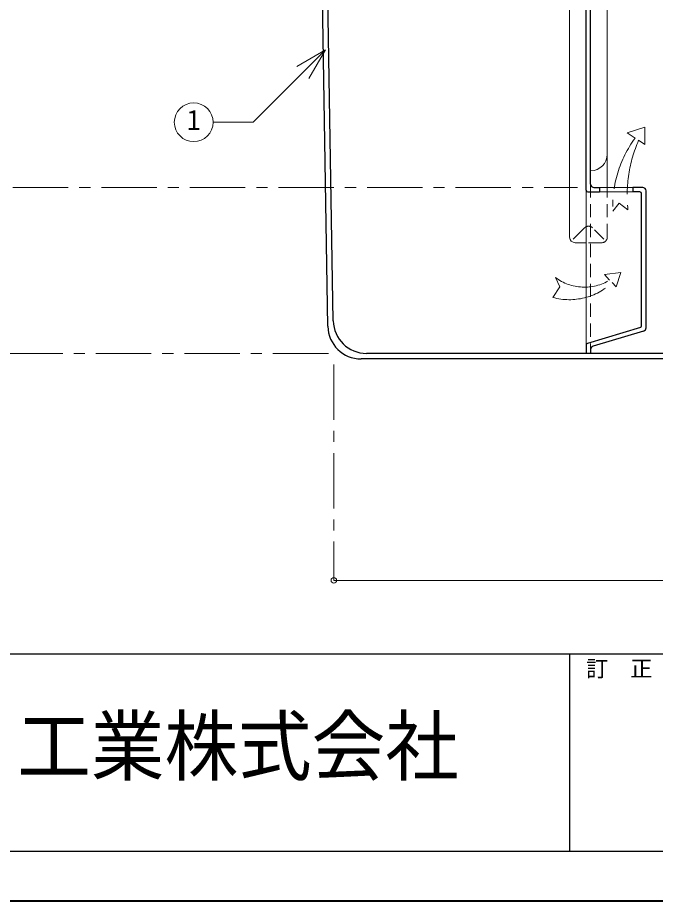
# Model space of a CAD drawing. Units: millimetres at full size, sheet at 1:10; details may follow other scales. Extents: x -2101 to 1949, y -1404 to 1406.
# Drawn here: x -1701 to -1125, y -1404 to -606 of the extents above; entities that cross this region are included whole.
import ezdxf
from ezdxf.enums import TextEntityAlignment as Align

# ---------------------------------------------------------------- set-up
doc = ezdxf.new("R2010")
doc.units = ezdxf.units.MM
doc.header["$LTSCALE"] = 10
doc.header["$PDMODE"] = 32
doc.header["$PDSIZE"] = 5
for name, pattern in [('CHAIN1', [8, 5, -1, 1, -1]), ('DASHED1', [1.8, 1.2, -0.6]), ('DOUBLE_CHAIN1', [8.8, 5, -1, 0.6, -0.6, 0.6, -1])]:
    doc.linetypes.add(name, pattern=pattern)
doc.layers.add('0-0____1', color=7, linetype='Continuous', lineweight=18)
doc.styles.add('ＭＳ ゴシック', font='')
doc.styles.get('ＭＳ ゴシック').set_extended_font_data('MS Gothic')

msp = doc.modelspace()

# ---------------------------------------------------------------- linework, layer by layer
at = {"layer": '0-0____1', "color": 5, "lineweight": 25}
for p, q in [((-1187.6, -761.38), (-1187.6, -260.38)), ((-1183.6, -755.88), (-1183.6, -265.88)), ((-1416.09, -879.38), (-1425.44, -318.7)), ((-1421.01, -884.38), (-1428.94, -408.88)), ((-1186.1, -762.88), (-1175.6, -762.88)), ((-1145.6, -758.88), (-1145.6, -762.88)), ((-1136.6, -758.88), (-1145.6, -758.88)), ((-1139.1, -762.88), (-1145.6, -762.88)), ((-1137.6, -883.97), (-1137.6, -764.38)), ((-1133.6, -885.83), (-1133.6, -761.88)), ((-1138.67, -885.4), (-1186.53, -899.76)), ((-1135.74, -888.7), (-1181.46, -902.42)), ((-1187.6, -901.2), (-1187.6, -908.88)), ((-465.11, -908.88), (-1386.1, -908.88)), ((-1183.6, -905.29), (-1183.6, -908.88)), ((-460.19, -913.88), (-1391.02, -913.88))]:
    msp.add_line(p, q, dxfattribs=at)
at = {"layer": '0-0____1'}
for p, q in [((-1168.6, -728.88), (-1168.6, -262.88)), ((-1423.16, -634.61), (-1449.15, -649.61)), ((-1423.16, -634.61), (-1438.16, -660.59)), ((-1187.6, -901.2), (-1187.6, -761.38)), ((-1175.6, -758.88), (-1145.6, -758.88)), ((-1175.6, -762.88), (-1145.6, -762.88))]:
    msp.add_line(p, q, dxfattribs=at)
at = {"layer": '0-0____1', "color": 4, "lineweight": 9}
for p, q in [((-1202.6, -803.88), (-1202.6, -308.88)), ((-1168.6, -758.88), (-1168.6, -728.88)), ((-1199.4, -805.69), (-1189.11, -795.32)), ((-1197.6, -808.88), (-1187.6, -808.88)), ((-1415.6, -1113.88), (-435.6, -1113.88))]:
    msp.add_line(p, q, dxfattribs=at)
at = {"layer": '0-0____1', "color": 4, "linetype": 'DOUBLE_CHAIN1', "lineweight": 9}
for p, q in [((-1134.66, -704.34), (-1150.76, -709.71)), ((-1143.47, -714.46), (-1150.76, -709.71)), ((-1163.53, -780.41), (-1157.71, -773.25)), ((-1149.93, -779.03), (-1157.71, -773.25)), ((-1171.13, -837.68), (-1156.27, -835.83)), ((-1166.47, -842.58), (-1171.13, -837.68)), ((-1215.48, -840.25), (-1211.48, -848.83)), ((-1217.81, -858.34), (-1211.48, -848.83))]:
    msp.add_line(p, q, dxfattribs=at)
at = {"layer": '0-0____1', "color": 4, "linetype": 'DASHED1', "lineweight": 9}
for p, q in [((-1183.6, -755.88), (-1183.6, -905.29)), ((-1168.6, -803.88), (-1168.6, -758.88)), ((-1171.81, -805.69), (-1182.09, -795.32)), ((-1173.6, -808.88), (-1187.6, -808.88))]:
    msp.add_line(p, q, dxfattribs=at)
at = {"layer": '0-0____1', "color": 4, "linetype": 'CHAIN1', "lineweight": 9}
for p, q in [((-1785.6, -758.88), (-1195.6, -758.88)), ((-1420.6, -908.88), (-1785.6, -908.88)), ((-1415.6, -918.88), (-1415.6, -1113.88))]:
    msp.add_line(p, q, dxfattribs=at)
at = {"layer": '0-0____1', "color": 6, "lineweight": 25}
for p, q in [((-2055.6, -1180.31), (1904.4, -1180.31)), ((-1202.75, -1180.31), (-1202.75, -1358.88)), ((1904.4, -1358.88), (-2055.6, -1358.88))]:
    msp.add_line(p, q, dxfattribs=at)
at = {"layer": '0-0____1', "color": 1, "lineweight": 40}
msp.add_line((1949.4, -1403.88), (-2100.6, -1403.88), dxfattribs=at)
at = {"layer": '0-0____1'}
msp.add_lwpolyline([(-1423.16, -634.61), (-1488.59, -700.04), (-1524.74, -700.04)], dxfattribs=at)
at = {"layer": '0-0____1', "color": 4, "linetype": 'DOUBLE_CHAIN1', "lineweight": 9}
for points in [[(-1140.24, -716.31), (-1134.65, -719.96), (-1134.66, -704.34)], [(-1164.13, -844.92), (-1160.71, -848.83), (-1156.27, -835.83)]]:
    msp.add_lwpolyline(points, dxfattribs=at)
at = {"layer": '0-0____1', "color": 5, "lineweight": 25}
msp.add_lwpolyline([(-1180.6, -758.88), (-1175.6, -758.88), (-1175.6, -762.88)], dxfattribs=at)
at = {"layer": '0-0____1'}
msp.add_circle((-1542.24, -700.04), 17.5, dxfattribs=at)
at = {"layer": '0-0____1', "color": 4, "linetype": 'DOUBLE_CHAIN1', "lineweight": 9}
for centre, radius, start, end in [((-1060.84, -775.62), 102.8, 143.48999, 182.67092), ((-1026.77, -765.94), 123.86, 156.37652, 186.06785), ((-1202.93, -803.77), 56.55, 254.74859, 313.3239), ((-1189.25, -805.22), 43.76, 233.17446, 301.37292)]:
    msp.add_arc(centre, radius, start, end, dxfattribs=at)
at = {"layer": '0-0____1'}
msp.add_arc((-1183.6, -728.88), 15, 270, 0, dxfattribs=at)
at = {"layer": '0-0____1', "color": 5, "lineweight": 25}
for centre, radius, start, end in [((-1180.6, -755.88), 3, 180, 270), ((-1186.1, -761.38), 1.5, 180, 270), ((-1139.1, -764.38), 1.5, 0, 90), ((-1136.6, -761.88), 3, 0, 90), ((-1391.02, -883.88), 30, 180.95484, 270), ((-1386.1, -878.88), 30, 180.95484, 270), ((-1139.1, -883.97), 1.5, 286.69924, 0), ((-1136.6, -885.83), 3, 286.69924, 360), ((-1186.1, -901.2), 1.5, 106.69924, 180), ((-1180.6, -905.29), 3, 106.69924, 180)]:
    msp.add_arc(centre, radius, start, end, dxfattribs=at)
at = {"layer": '0-0____1', "color": 4, "lineweight": 9}
for centre, start, end in [((-1185.6, -798.88), 113.57818, 134.58732), ((-1197.6, -803.88), 180, 270)]:
    msp.add_arc(centre, 5, start, end, dxfattribs=at)
at = {"layer": '0-0____1', "color": 4, "linetype": 'DASHED1', "lineweight": 9}
for centre, start, end in [((-1185.6, -798.88), 45.41268, 113.57818), ((-1173.6, -803.88), 270, 0)]:
    msp.add_arc(centre, 5, start, end, dxfattribs=at)
at = {"layer": '0-0____1', "color": 1}
msp.add_point((-1415.6, -1113.88), dxfattribs=at)

# ---------------------------------------------------------------- texts
at = {"layer": '0-0____1', "style": 'ＭＳ ゴシック'}
for s, height, p in [('1', 18.33, (-1548.49, -712.54)), ('訂\u3000正', 14.66, (-1187.75, -1205.31))]:
    msp.add_text(s, height=height, dxfattribs=at).set_placement(p, align=Align.BOTTOM_LEFT)
at = {"layer": '0-0____1', "style": 'ＭＳ ゴシック', "width": 0.95}
msp.add_text('工業株式会社', height=51.32, dxfattribs=at).set_placement((-1701.67, -1304.6), align=Align.BOTTOM_LEFT)

doc.saveas('drawing.dxf')
